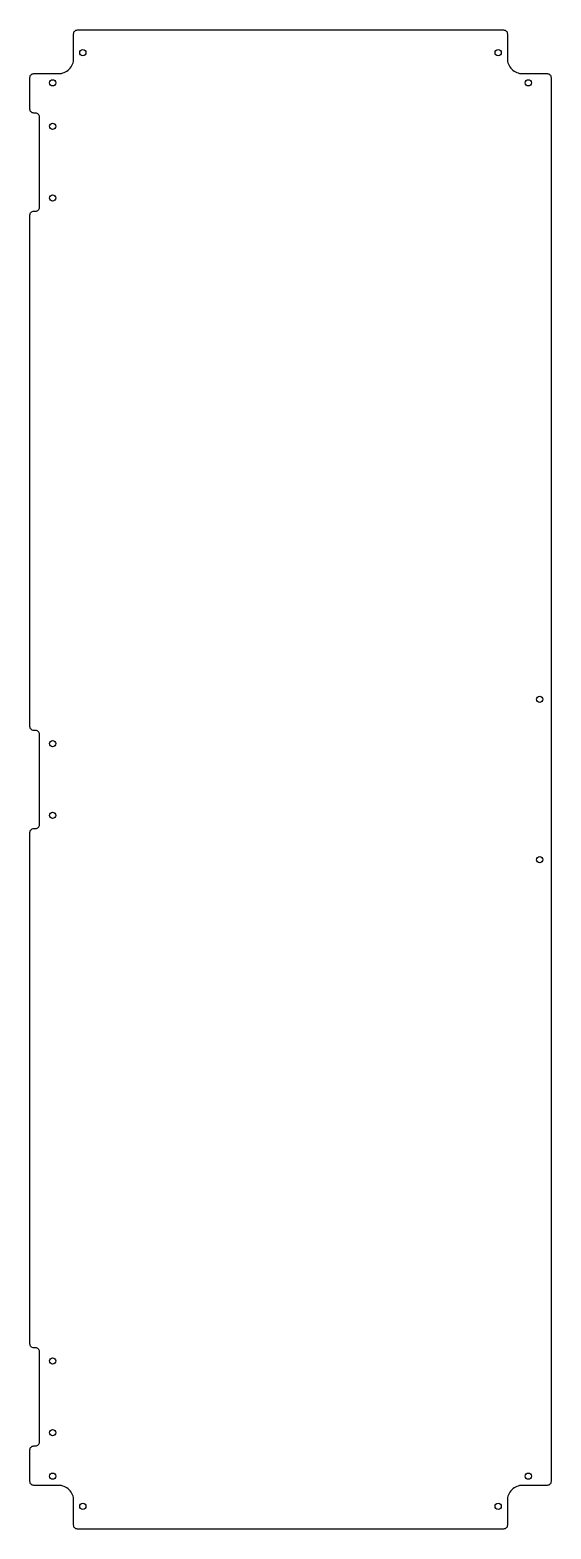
# Model space of a CAD drawing. Header units: millimetres. Extents: x -276 to 0, y 3 to 797.
import ezdxf

# ---------------------------------------------------------------- set-up
doc = ezdxf.new("R2010")
doc.units = ezdxf.units.MM
doc.layers.get('0').update_dxf_attribs({"linetype": 'CONTINUOUS'})

msp = doc.modelspace()

# ---------------------------------------------------------------- linework, layer by layer
msp.add_lwpolyline([(-25.225, 3), (-250.875, 3, -0.4142136), (-252.875, 5), (-252.875, 18.125, 0.4142136), (-260.875, 26.125), (-274, 26.125, -0.4142136), (-276, 28.125), (-276, 45, -0.4142136), (-274, 47), (-273, 47, 0.4142136), (-271, 49), (-271, 97, 0.4142136), (-273, 99), (-274, 99, -0.4142136), (-276, 101), (-276, 372, -0.4142136), (-274, 374), (-273, 374, 0.4142136), (-271, 376), (-271, 424, 0.4142136), (-273, 426), (-274, 426, -0.4142136), (-276, 428), (-276, 699, -0.4142136), (-274, 701), (-273, 701, 0.4142136), (-271, 703), (-271, 751, 0.4142136), (-273, 753), (-274, 753, -0.4142136), (-276, 755), (-276, 771.875, -0.4142136), (-274, 773.875), (-260.875, 773.875, 0.4142136), (-252.875, 781.875), (-252.875, 795, -0.4142136), (-250.875, 797), (-25.225, 797, -0.4142136), (-23.225, 795), (-23.225, 781.875, 0.4142136), (-15.225, 773.875), (-2.1, 773.875, -0.4142136), (-0.1, 771.875), (-0.1, 28.125, -0.4142136), (-2.1, 26.125), (-15.225, 26.125, 0.4142136), (-23.225, 18.125), (-23.225, 5, -0.4142136)], format="xyb", close=True)
for centre in [(-248, 785), (-28.1, 785), (-264, 769), (-12.1, 769), (-264, 746), (-264, 708), (-6.1, 442.5), (-264, 419), (-264, 381), (-6.1, 357.5), (-264, 92), (-264, 54), (-264, 31), (-12.1, 31), (-248, 15), (-28.1, 15)]:
    msp.add_circle(centre, 1.65)

doc.saveas('drawing.dxf')
